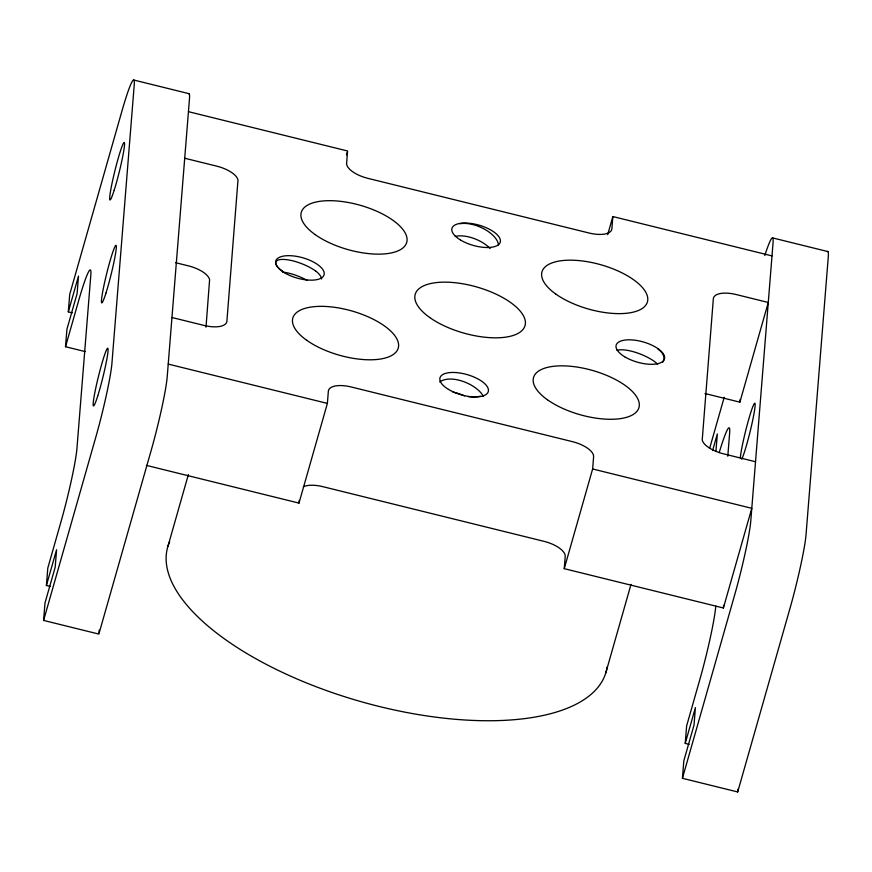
<?xml version="1.0" encoding="UTF-8"?>
<svg xmlns="http://www.w3.org/2000/svg" width="872" height="872" viewBox="0 0 872 872"><rect width="100%" height="100%" fill="white"/><g stroke="black" fill="none" stroke-linecap="round" stroke-linejoin="round"><path stroke-width="1.31" d="M188.516 93.729A57.094 4.338 -76.1 0 1 189.442 99.179L167.217 376.693A57.094 4.338 -76.1 0 1 151.074 450.791L98.863 634.075L43.6 620.417L44.995 602.955L55.187 567.203L56.582 549.731L46.401 585.494L50.347 586.464M46.401 585.494L47.797 568.086L60.811 522.361A57.094 4.338 -76.1 0 0 76.954 448.263L90.797 275.421A57.094 4.338 -76.1 0 0 78.545 301.003L65.52 346.729L85.26 351.601M65.52 346.729L66.915 329.322L77.107 293.57L78.502 276.097L68.31 311.86L72.267 312.83M68.31 311.86L69.716 294.387L121.927 111.104A57.094 4.338 -76.1 0 1 134.179 85.521L111.954 363.035A57.094 4.338 -76.1 0 1 95.811 437.134L43.6 620.417M98.972 632.734L99.179 630.053M205.999 327.174L209.607 279.705A22.835 9.581 15.9 0 0 188.374 265.851L175.545 262.679M146.409 465.386L298.987 503.1L299.205 500.386M298.987 503.1L327.382 403.409L328.352 391.223A22.835 9.581 15.9 0 1 351.242 386.983L572.283 441.613A22.835 9.581 15.9 0 1 593.614 456.786L592.633 468.973L564.239 568.664L723.389 607.991L751.784 508.311L592.633 468.973M564.239 568.664L565.22 556.467A22.835 9.581 15.9 0 0 543.888 541.305L322.836 486.663A22.835 9.581 15.9 0 0 303.314 486.783M772.003 255.899L612.853 216.561L611.882 228.758A22.835 9.581 15.9 0 1 588.992 232.998L367.951 178.357A22.835 9.581 15.9 0 1 346.62 163.195L347.601 150.998L188.439 111.671M827.332 251.616A57.094 4.338 -76.1 0 1 828.269 257.066L806.044 534.58A57.094 4.338 -76.1 0 1 789.901 608.678L737.69 791.961L682.427 778.304L683.822 760.842L694.014 725.09L695.409 707.617L685.229 743.38L689.174 744.35M685.229 743.38L686.613 725.973L699.638 680.258A57.094 4.338 -76.1 0 0 715.781 606.149M715.923 451.456L717.329 433.983L712.598 450.584M727.793 456.263L729.624 433.308A57.094 4.338 -76.1 0 0 719.215 452.59M723.389 607.991L723.607 605.332M704.936 393.61A22.835 9.581 15.9 0 1 707.824 394.231L739.881 402.156L740.099 399.496M737.69 791.961L737.908 789.28M167.969 546.221L188.385 474.553M346.489 154.889L347.23 152.295M607.686 234.688L612.853 216.561M605.757 673.01L631.001 584.404M709.655 448.35L724.207 397.294M739.881 402.156L768.276 302.475L736.23 294.551A22.835 9.581 15.9 0 0 713.34 298.791L702.222 439.957A22.835 9.581 15.9 0 0 723.466 453.811L755.523 461.735M682.427 778.304L734.638 595.02A57.094 4.338 -76.1 0 0 750.781 520.922L773.006 243.408A57.094 4.338 -76.1 0 0 764.788 255.572M133.841 80.039L189.104 93.696M772.668 237.925L827.931 251.583M184.711 158.246L216.768 166.16A22.835 9.581 15.9 0 1 238.002 180.014L226.894 321.179A22.835 9.581 15.9 0 1 204.004 325.42L171.958 317.506M168.22 364.082L327.382 403.409M282.495 271.159A24.841 7.837 21.5 0 1 282.67 259.409A24.841 7.837 21.5 0 1 315.555 270.93M282.506 272.053A24.841 7.837 21.5 0 1 307.413 280.501M315.544 270.93A24.841 12.775 9.7 0 1 321.648 278.975M483.426 396.422A24.841 12.393 23.2 0 0 446.126 379.396A24.841 8.219 9.2 0 0 439.804 382.001M480.363 396.259A24.841 8.219 9.2 0 1 468.297 396.684M452.928 392.117A24.841 12.393 23.2 0 1 464.504 395.921M616.995 350.381A24.841 7.837 21.5 0 1 654.185 361.291A24.841 12.775 9.7 0 1 657.662 364.387M657.739 348.844A24.841 12.775 9.7 0 1 662.578 362.316M459.86 223.744A24.841 12.393 23.2 0 1 484.581 229.227A24.841 12.393 23.2 0 1 498.501 245.228M490.14 248.531A24.841 12.393 23.2 0 0 456.318 236.203A24.841 8.219 9.2 0 0 455.249 236.41M740.306 457.92A29.692 2.256 -76.1 0 1 750.585 413.11A29.692 2.256 -76.1 0 1 753.582 415.868A29.692 2.256 -76.1 0 1 741.756 459.25M607.119 667.145A227.897 95.593 15.9 0 1 359.755 701.284A227.897 95.593 15.9 0 1 169.669 541.708M315.163 234.612A54.805 22.988 15.9 0 0 404.761 246.1A54.805 22.988 15.9 0 0 342.064 201.519A54.805 22.988 15.9 0 0 315.163 234.612M306.693 340.265A54.805 22.988 15.9 0 0 396.291 351.765A54.805 22.988 15.9 0 0 333.605 307.184A54.805 22.988 15.9 0 0 306.693 340.265M547.409 399.758A54.805 22.988 15.9 0 0 636.996 411.257A54.805 22.988 15.9 0 0 574.31 366.676A54.805 22.988 15.9 0 0 547.409 399.758M555.867 294.104A54.805 22.988 15.9 0 0 645.465 305.592A54.805 22.988 15.9 0 0 582.769 261.011A54.805 22.988 15.9 0 0 555.867 294.104M429.667 317.484A57.094 23.947 15.9 0 0 522.993 329.463A57.094 23.947 15.9 0 0 457.691 283.019A57.094 23.947 15.9 0 0 429.667 317.484M460.46 239.985A25.125 10.54 15.9 0 0 500.059 242.71A25.125 10.54 15.9 0 0 467.784 223.123A25.125 10.54 15.9 0 0 460.46 239.985M624.679 356.768A25.125 10.54 15.9 0 0 664.279 359.493A25.125 10.54 15.9 0 0 632.004 339.906A25.125 10.54 15.9 0 0 624.679 356.768M448.491 389.413A25.125 10.54 15.9 0 0 488.091 392.138A25.125 10.54 15.9 0 0 455.816 372.551A25.125 10.54 15.9 0 0 448.491 389.413M284.261 272.631A25.125 10.54 15.9 0 0 323.872 275.356A25.125 10.54 15.9 0 0 291.597 255.769A25.125 10.54 15.9 0 0 284.261 272.631M97.74 395.932A29.692 2.256 -76.1 0 0 108.019 348.735A29.692 2.256 -76.1 0 0 96.116 386.449A29.692 2.256 -76.1 0 0 97.74 395.932M105.981 293.014A29.692 2.256 -76.1 0 0 116.259 245.817A29.692 2.256 -76.1 0 0 104.368 283.531A29.692 2.256 -76.1 0 0 105.981 293.014M114.221 190.096A29.692 2.256 -76.1 0 0 124.5 142.899A29.692 2.256 -76.1 0 0 112.608 180.613A29.692 2.256 -76.1 0 0 114.221 190.096"/></g></svg>
